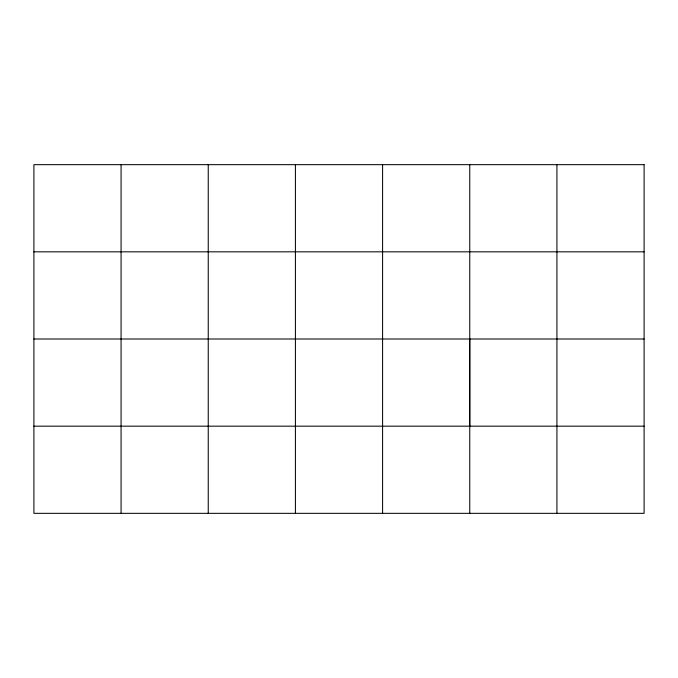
<?xml version="1.0" encoding="UTF-8"?>
<svg xmlns="http://www.w3.org/2000/svg" width="678" height="678" viewBox="0 0 678 678"><rect width="100%" height="100%" fill="white"/><g stroke="black" fill="none" stroke-linecap="round" stroke-linejoin="round"><path stroke-width="1.02" d="M469.761 426.174L469.761 339M33.9 251.826L644.1 251.826M33.9 339L644.1 339M33.9 426.174L644.1 426.174M556.926 164.661L556.926 513.339M469.761 164.661L469.761 513.339M382.587 164.661L382.587 513.339M295.413 164.661L295.413 513.339M208.239 164.661L208.239 513.339M121.074 164.661L121.074 513.339M644.1 164.661L33.9 164.661L33.9 513.339L644.1 513.339L644.1 164.661"/></g></svg>
